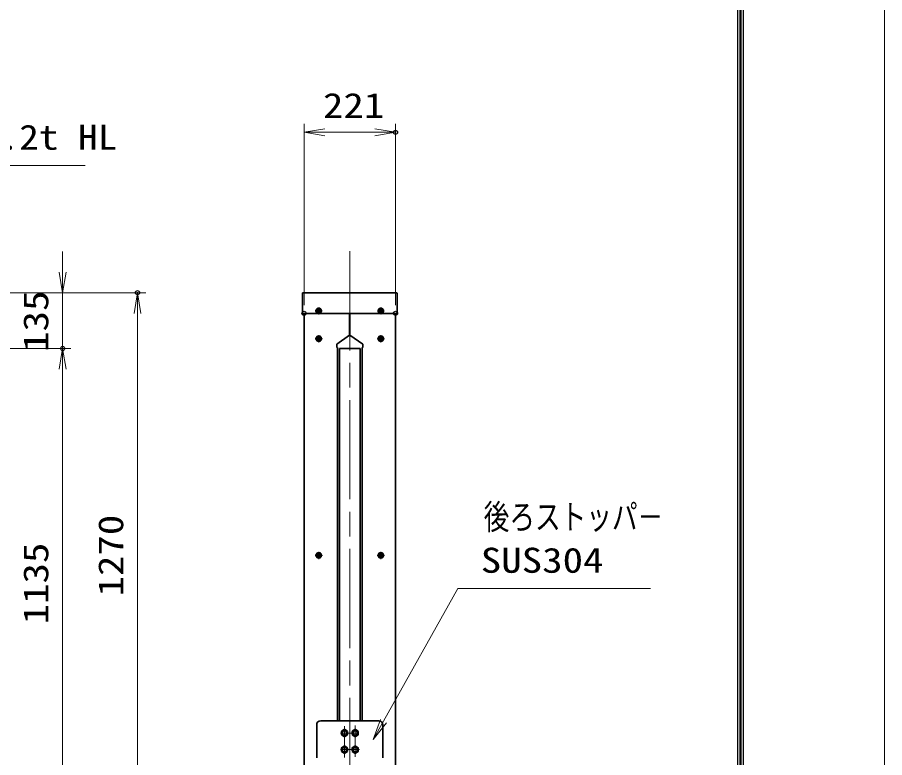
# Model space of a CAD drawing. Units: millimetres at full size, sheet at 1:20. Extents: x -5940 to 5940, y -4200 to 4200.
# Drawn here: x 3843 to 5940, y -724 to 1067 of the extents above; entities that cross this region are included whole.
import ezdxf
from ezdxf.enums import TextEntityAlignment as Align

# ---------------------------------------------------------------- set-up
doc = ezdxf.new("R2010")
doc.units = ezdxf.units.MM
doc.header["$LTSCALE"] = 20
doc.header["$PDMODE"] = 32
doc.header["$PDSIZE"] = 10
doc.linetypes.add('USER1', pattern=[18, 12, -1.5, 3, -1.5])
doc.linetypes.add('USER2', pattern=[9, 6, -0.75, 1.5, -0.75])
for name, color, linetype, lineweight in [('0-0_D-TTL', 7, 'Continuous', 18), ('0-1_軸線', 200, 'USER1', 15), ('0-2_寸法線', 4, 'Continuous', 18), ('0-3_0', 7, 'Continuous', 18), ('0-5_外形線', 7, 'Continuous', 35), ('0-9_AM_0N', 7, 'Continuous', 50)]:
    doc.layers.add(name, color=color, linetype=linetype, lineweight=lineweight)
doc.layers.add('0-4_Defpoints', color=7, linetype='Continuous')
doc.styles.add('ＭＳ ゴシック', font='')
doc.styles.get('ＭＳ ゴシック').set_extended_font_data('MS Gothic')

# ---------------------------------------------------------------- blocks, each defined once
blk = doc.blocks.new('_Open')
at = {"layer": '0-3_0'}
blk.add_line((-20, 3.333), (0, 0), dxfattribs=at)
blk.add_lwpolyline([(-20, -3.333), (0, 0), (-20, 0)], dxfattribs=at)
blk = doc.blocks.new('U10')
at = {"layer": '0-9_AM_0N'}
blk.add_lwpolyline([(671075.8, 427831.9), (671205.8, 427756.9), (671335.8, 427831.9), (671335.8, 427982), (671205.8, 428057.1), (671075.8, 427982)], close=True, dxfattribs=at)
blk.add_circle((671205.8, 427907), 130, dxfattribs=at)
blk = doc.blocks.new('U11')
at = {"layer": '0-9_AM_0N'}
blk.add_lwpolyline([(670555.8, 427831.9), (670685.8, 427756.9), (670815.8, 427831.9), (670815.8, 427982), (670685.8, 428057.1), (670555.8, 427982)], close=True, dxfattribs=at)
blk.add_circle((670685.8, 427907), 130, dxfattribs=at)
blk = doc.blocks.new('U12')
at = {"layer": '0-9_AM_0N'}
blk.add_lwpolyline([(671075.8, 428631.9), (671205.8, 428556.9), (671335.8, 428631.9), (671335.8, 428782), (671205.8, 428857.1), (671075.8, 428782)], close=True, dxfattribs=at)
blk.add_circle((671205.8, 428707), 130, dxfattribs=at)
blk = doc.blocks.new('S14')
at = {"layer": '0-2_寸法線'}
for points in [[(8994925.6, 3472117.7), (8985601.6, 3472117.7), (8982009.3, 3465694), (8981521.2, 3464821.2)], [(8981863.9, 3465775.3), (8981521.2, 3464821.2), (8982154.8, 3465612.6)]]:
    blk.add_lwpolyline(points, dxfattribs=at)
at = {"layer": '0-2_寸法線', "color": 254, "style": 'ＭＳ ゴシック'}
for s, width, p in [('後ろストッパ－', 0.75, (8986861.6, 3474614.5)), ('SUS304', 1.2, (8986717.6, 3472514.5))]:
    blk.add_text(s, height=1212, dxfattribs=dict(at, width=width)).set_placement(p, align=Align.BOTTOM_LEFT)
blk = doc.blocks.new('S20')
at = {"layer": '0-2_寸法線'}
for points in [[(8967592.1, 3492579.3), (8954754.5, 3492579.3), (8948192.9, 3479948.5), (8947731.9, 3479061.1)], [(8948045, 3480025.4), (8947731.9, 3479061.1), (8948340.8, 3479871.7)]]:
    blk.add_lwpolyline(points, dxfattribs=at)
at = {"layer": '0-2_寸法線', "color": 254, "style": 'ＭＳ ゴシック'}
for s, width, p in [('戸袋カバ-', 0.8, (8956014.5, 3495076.1)), ('SUS304 1.2t HL', 1.15, (8955870.5, 3492976.1))]:
    blk.add_text(s, height=1212, dxfattribs=dict(at, width=width)).set_placement(p, align=Align.BOTTOM_LEFT)

msp = doc.modelspace()

# ---------------------------------------------------------------- linework, layer by layer
at = {"layer": '0-0_D-TTL'}
for points in [[(-5940, -4200), (5940, -4200), (5940, 4200), (-5940, 4200)], [(-5517.65, 3960.54), (5598.63, 3960.54), (5598.63, -3818.03), (-5517.65, -3818.03)], [(-5514.12, 3957.01), (5595.1, 3957.01), (5595.1, -3814.49), (-5514.12, -3814.49)], [(-5510.58, 3953.47), (5591.56, 3953.47), (5591.56, -3810.96), (-5510.58, -3810.96)], [(-5507.05, 3949.93), (5588.02, 3949.93), (5588.02, -3807.42), (-5507.05, -3807.42)], [(-5503.51, 3946.4), (5584.49, 3946.4), (5584.49, -3803.89), (-5503.51, -3803.89)]]:
    msp.add_lwpolyline(points, close=True, dxfattribs=at)
at = {"layer": '0-1_軸線'}
for p, q in [((4646.93, 501.16), (4646.93, -1048.26)), ((4571.93, 289.5), (4571.93, 298.4)), ((4721.93, 289.5), (4721.93, 298.4)), ((4571.93, 289.5), (4563.02, 289.5)), ((4571.93, 289.5), (4580.83, 289.5)), ((4571.93, 289.5), (4571.93, 280.59)), ((4721.93, 289.5), (4713.02, 289.5)), ((4721.93, 289.5), (4730.83, 289.5)), ((4721.93, 289.5), (4721.93, 280.59)), ((4571.93, -234.5), (4571.93, -225.6)), ((4721.93, -234.5), (4721.93, -225.6)), ((4571.93, -234.5), (4563.02, -234.5)), ((4571.93, -234.5), (4580.83, -234.5)), ((4571.93, -234.5), (4571.93, -243.41)), ((4721.93, -234.5), (4713.02, -234.5)), ((4721.93, -234.5), (4730.83, -234.5)), ((4721.93, -234.5), (4721.93, -243.41)), ((4633.92, -647.25), (4633.92, -723.13)), ((4659.93, -645.67), (4659.93, -721.55)), ((4668.78, -664.3), (4624.51, -664.3)), ((4670.36, -704.3), (4624.51, -704.3))]:
    msp.add_line(p, q, dxfattribs=at)
at = {"layer": '0-1_軸線', "linetype": 'USER2'}
for p, q in [((4571.93, 356.7), (4563.36, 356.7)), ((4571.93, 356.7), (4571.93, 365.27)), ((4571.93, 356.7), (4580.5, 356.7)), ((4571.93, 356.7), (4571.93, 348.13)), ((4721.93, 356.7), (4713.73, 356.7)), ((4721.93, 356.7), (4721.93, 364.9)), ((4721.93, 356.7), (4730.12, 356.7)), ((4721.93, 356.7), (4721.93, 348.5))]:
    msp.add_line(p, q, dxfattribs=at)
at = {"layer": '0-2_寸法線'}
for p, q in [((4536.43, 370.7), (4536.43, 808.73)), ((4757.43, 370.7), (4757.43, 808.73)), ((4536.43, 788.73), (4757.43, 788.73)), ((3952.65, 450.7), (3952.65, 500.7)), ((3270.25, 400.7), (3972.65, 400.7)), ((3274.15, 400.7), (4153.8, 400.7)), ((3952.65, 400.7), (3952.65, 265.7)), ((4133.8, -869.3), (4133.8, 400.7)), ((3270.25, 265.7), (3972.65, 265.7)), ((3270.25, 265.7), (3972.65, 265.7)), ((3952.65, -869.3), (3952.65, 265.7)), ((3952.65, 215.7), (3952.65, 165.7))]:
    msp.add_line(p, q, dxfattribs=at)
at = {"layer": '0-4_Defpoints'}
for p in [(4757.43, 788.73), (4133.8, 400.7), (4536.43, 350.7), (4757.43, 350.7), (3952.65, 265.7)]:
    msp.add_point(p, dxfattribs=at)
at = {"layer": '0-5_外形線'}
for p, q in [((4532.53, 351.9), (4532.53, 399.5)), ((4760.13, 400.7), (4533.73, 400.7)), ((4546.92, 400.7), (4746.93, 400.7)), ((4761.33, 399.5), (4761.33, 351.9)), ((4760.13, 350.7), (4533.73, 350.7)), ((4536.43, 350.7), (4536.43, -794.3)), ((4757.43, 350.7), (4757.43, -794.3)), ((4615.73, 276), (4615.73, 268.07)), ((4678.13, 276), (4678.13, 268.07)), ((4615.73, 268.07), (4616.93, 268.07)), ((4616.93, -634.3), (4616.93, 268.07)), ((4621.92, -634.3), (4621.92, 265.7)), ((4621.92, 265.7), (4671.92, 265.7)), ((4671.92, -634.3), (4671.92, 265.7)), ((4676.93, -634.3), (4676.93, 268.07)), ((4678.13, 268.07), (4676.93, 268.07)), ((4566.92, -724.3), (4566.92, -644.3)), ((4716.93, -634.3), (4576.92, -634.3)), ((4726.93, -724.3), (4726.93, -644.3))]:
    msp.add_line(p, q, dxfattribs=at)
for points in [[(4646.43, 350.7), (4646.43, 298), (4615.73, 276)], [(4647.43, 350.7), (4647.43, 298), (4678.13, 276)]]:
    msp.add_lwpolyline(points, dxfattribs=at)
for centre, radius, start, end in [((4533.73, 399.5), 1.2, 90, 180), ((4760.13, 399.5), 1.2, 0, 90), ((4533.73, 351.9), 1.2, 180, 270), ((4760.13, 351.9), 1.2, 270, 0), ((4576.92, -644.3), 10, 90, 180), ((4716.93, -644.3), 10, 0, 90)]:
    msp.add_arc(centre, radius, start, end, dxfattribs=at)
at = {"layer": '0-9_AM_0N'}
for p, q in [((4571.61, 357.01), (4569.43, 357.01)), ((4569.43, 356.39), (4569.43, 357.01)), ((4571.61, 359.2), (4572.24, 359.2)), ((4571.61, 357.01), (4571.61, 359.2)), ((4572.24, 357.01), (4572.24, 359.2)), ((4572.24, 357.01), (4574.43, 357.01)), ((4574.43, 356.39), (4574.43, 357.01)), ((4721.61, 357.01), (4719.43, 357.01)), ((4719.43, 356.39), (4719.43, 357.01)), ((4721.61, 359.2), (4722.24, 359.2)), ((4721.61, 357.01), (4721.61, 359.2)), ((4722.24, 357.01), (4722.24, 359.2)), ((4722.24, 357.01), (4724.43, 357.01)), ((4724.43, 356.39), (4724.43, 357.01)), ((4571.61, 356.39), (4569.43, 356.39)), ((4571.61, 356.39), (4571.61, 354.2)), ((4571.61, 354.2), (4572.24, 354.2)), ((4572.24, 356.39), (4574.43, 356.39)), ((4572.24, 356.39), (4572.24, 354.2)), ((4721.61, 356.39), (4719.43, 356.39)), ((4721.61, 356.39), (4721.61, 354.2)), ((4721.61, 354.2), (4722.24, 354.2)), ((4722.24, 356.39), (4724.43, 356.39)), ((4722.24, 356.39), (4722.24, 354.2)), ((4571.61, 289.81), (4569.43, 289.81)), ((4569.43, 289.19), (4569.43, 289.81)), ((4571.61, 289.19), (4569.43, 289.19)), ((4571.61, 292), (4572.24, 292)), ((4571.61, 289.81), (4571.61, 292)), ((4571.61, 289.19), (4571.61, 287)), ((4571.61, 287), (4572.24, 287)), ((4572.24, 289.81), (4572.24, 292)), ((4572.24, 289.81), (4574.43, 289.81)), ((4572.24, 289.19), (4574.43, 289.19)), ((4572.24, 289.19), (4572.24, 287)), ((4574.43, 289.19), (4574.43, 289.81)), ((4721.61, 289.81), (4719.43, 289.81)), ((4719.43, 289.19), (4719.43, 289.81)), ((4721.61, 289.19), (4719.43, 289.19)), ((4722.24, 292), (4721.61, 292)), ((4721.61, 289.81), (4721.61, 292)), ((4721.61, 289.19), (4721.61, 287)), ((4722.24, 287), (4721.61, 287)), ((4722.24, 289.81), (4722.24, 292)), ((4722.24, 289.81), (4724.43, 289.81)), ((4722.24, 289.19), (4724.43, 289.19)), ((4722.24, 289.19), (4722.24, 287)), ((4724.43, 289.19), (4724.43, 289.81)), ((4571.61, -234.19), (4569.43, -234.19)), ((4569.43, -234.81), (4569.43, -234.19)), ((4571.61, -234.81), (4569.43, -234.81)), ((4571.61, -232), (4572.24, -232)), ((4571.61, -234.19), (4571.61, -232)), ((4571.61, -234.81), (4571.61, -237)), ((4571.61, -237), (4572.24, -237)), ((4572.24, -234.19), (4572.24, -232)), ((4572.24, -234.19), (4574.43, -234.19)), ((4572.24, -234.81), (4574.43, -234.81)), ((4572.24, -234.81), (4572.24, -237)), ((4574.43, -234.81), (4574.43, -234.19)), ((4721.61, -234.19), (4719.43, -234.19)), ((4719.43, -234.81), (4719.43, -234.19)), ((4721.61, -234.81), (4719.43, -234.81)), ((4722.24, -232), (4721.61, -232)), ((4721.61, -234.19), (4721.61, -232)), ((4721.61, -234.81), (4721.61, -237)), ((4722.24, -237), (4721.61, -237)), ((4722.24, -234.19), (4722.24, -232)), ((4722.24, -234.19), (4724.43, -234.19)), ((4722.24, -234.81), (4724.43, -234.81)), ((4722.24, -234.81), (4722.24, -237)), ((4724.43, -234.81), (4724.43, -234.19))]:
    msp.add_line(p, q, dxfattribs=at)
for centre in [(4571.93, 356.7), (4571.93, 356.7), (4721.93, 356.7), (4721.93, 356.7), (4571.93, 289.5), (4571.93, 289.5), (4721.93, 289.5), (4721.93, 289.5), (4571.93, -234.5), (4571.93, -234.5), (4721.93, -234.5), (4721.93, -234.5)]:
    msp.add_circle(centre, 5.9, dxfattribs=at)

# ---------------------------------------------------------------- block references
at = {"layer": '0-2_寸法線'}
for name, p, xscale, yscale in [('S20', (-444372.3, -173920.51), 0.05, 0.05), ('_Open', (4757.43, 788.73), 2.5, 2.5), ('S14', (-444372.3, -173920.51), 0.05, 0.05)]:
    msp.add_blockref(name, p, dxfattribs=dict(at, xscale=xscale, yscale=yscale))
at = {"layer": '0-2_寸法線', "xscale": 2.5, "yscale": 2.5}
for p, rotation in [((4536.43, 788.73), 180), ((3952.65, 400.7), 270), ((4133.8, 400.7), 90), ((3952.65, 265.7), 90), ((3952.65, 265.7), 90)]:
    msp.add_blockref('_Open', p, dxfattribs=dict(at, rotation=rotation))
at = {"layer": '0-9_AM_0N', "xscale": 0.05, "yscale": 0.05}
for name, p in [('U12', (-28926.36, -22099.65)), ('U12', (-28900.36, -22099.65)), ('U11', (-28900.36, -22099.65)), ('U10', (-28900.36, -22099.65))]:
    msp.add_blockref(name, p, dxfattribs=at)

# ---------------------------------------------------------------- texts
at = {"layer": '0-2_寸法線', "color": 254, "style": 'ＭＳ ゴシック', "width": 1.2}
msp.add_text('221', height=60.56, dxfattribs=at).set_placement((4582.13, 805.07), align=Align.BOTTOM_LEFT)
for s, p in [('135', (3936.3, 257.6)), ('1270', (4117.46, -333.9)), ('1135', (3936.3, -401.4))]:
    msp.add_text(s, height=60.56, rotation=90, dxfattribs=at).set_placement(p, align=Align.BOTTOM_LEFT)

doc.saveas('drawing.dxf')
